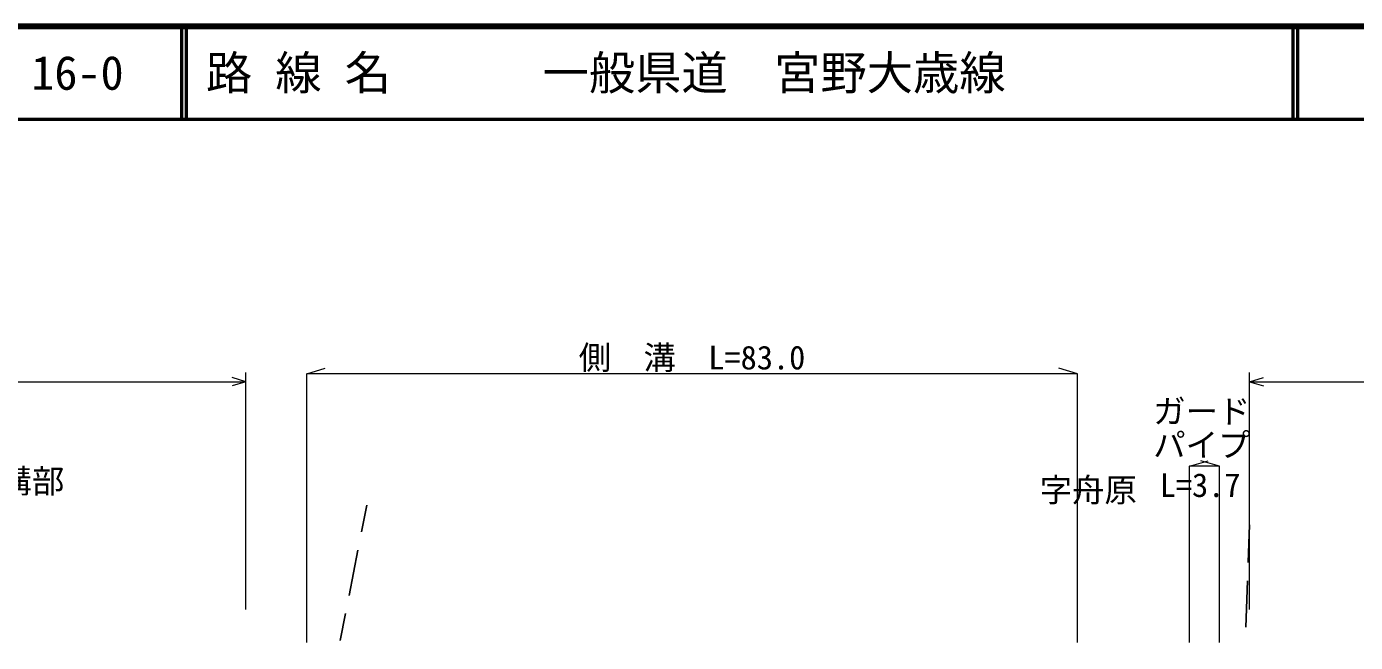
# Model space of a CAD drawing. Units: millimetres, scale not verified. Extents: x 40000 to 680000, y 20000 to 380000.
# Drawn here: x 161014 to 304507, y 313437 to 380000 of the extents above; entities that cross this region are included whole.
import ezdxf
from ezdxf.enums import TextEntityAlignment as Align

# ---------------------------------------------------------------- set-up
doc = ezdxf.new("R2010")
doc.units = ezdxf.units.MM
doc.header["$LTSCALE"] = 1000
for name, color, linetype, lineweight in [('M-BGD', 7, 'Continuous', 25), ('M-STR-HTXT', 7, 'Continuous', 13), ('M-TTL', 2, 'Continuous', 140), ('M-TTL-LINE', 7, 'Continuous', 50)]:
    doc.layers.add(name, color=color, linetype=linetype, lineweight=lineweight)
doc.layers.add('M-TTL-TXT', color=7, linetype='Continuous')
doc.styles.add('ＭＳ ゴシック', font='')
doc.styles.get('ＭＳ ゴシック').set_extended_font_data('MS Gothic')

msp = doc.modelspace()

# ---------------------------------------------------------------- linework, layer by layer
at = {"layer": 'M-BGD'}
for p, q in [((197173, 325381), (197738, 328273)), ((292930, 322091), (293080, 326134)), ((195832, 318511), (196790, 323418)), ((292671, 315096), (292856, 320093)), ((194884, 313657), (195448, 316548))]:
    msp.add_line(p, q, dxfattribs=at)
at = {"layer": 'M-STR-HTXT'}
for p, q in [((191266, 342477), (193266, 343077)), ((274490, 342477), (272490, 343077)), ((67167, 341605), (184703, 341605)), ((184703, 341605), (183203, 342055)), ((184703, 341605), (183203, 341155)), ((184703, 317011), (184703, 342605)), ((274490, 342477), (191266, 342477)), ((191266, 313437), (191266, 342477)), ((274490, 313437), (274490, 342477)), ((293080, 317011), (293080, 342605)), ((293080, 341605), (294580, 342055)), ((293080, 341605), (353615, 341605)), ((293080, 341605), (294580, 341155)), ((286602, 332477), (288602, 333077)), ((289817, 332477), (287817, 333077)), ((289817, 332477), (286602, 332477)), ((286602, 313437), (286602, 332477)), ((289817, 313437), (289817, 332477))]:
    msp.add_line(p, q, dxfattribs=at)
at = {"layer": 'M-TTL'}
msp.add_line((680000, 380000), (40000, 380000), dxfattribs=at)
at = {"layer": 'M-TTL-LINE'}
for p, q in [((177750, 380000), (177750, 370000)), ((178250, 380000), (178250, 370000)), ((297750, 380000), (297750, 370000)), ((298250, 380000), (298250, 370000)), ((40000, 370000), (680000, 370000))]:
    msp.add_line(p, q, dxfattribs=at)

# ---------------------------------------------------------------- texts
at = {"layer": 'M-BGD', "style": 'ＭＳ ゴシック'}
for s, p in [('字下溝部', (151090, 330877)), ('字舟原', (270408, 329916))]:
    msp.add_text(s, height=2566, dxfattribs=at).set_placement(p, align=Align.MIDDLE_LEFT)
at = {"layer": 'M-STR-HTXT', "style": 'ＭＳ ゴシック'}
for s, p in [('側\u3000溝\u3000L=83.0', (220628, 344227)), ('ガード', (282668, 338420)), ('パイプ', (282668, 334781)), ('L=3.7', (283371, 330440))]:
    msp.add_text(s, height=2566, dxfattribs=at).set_placement(p, align=Align.MIDDLE_LEFT)
at = {"layer": 'M-TTL-TXT', "style": 'ＭＳ ゴシック'}
for s, p in [('16-0', (161521, 375000)), ('路 線 名', (180380, 375000)), ('一般県道\u3000宮野大歳線', (216734, 375000))]:
    msp.add_text(s, height=3666, dxfattribs=at).set_placement(p, align=Align.MIDDLE_LEFT)

doc.saveas('drawing.dxf')
